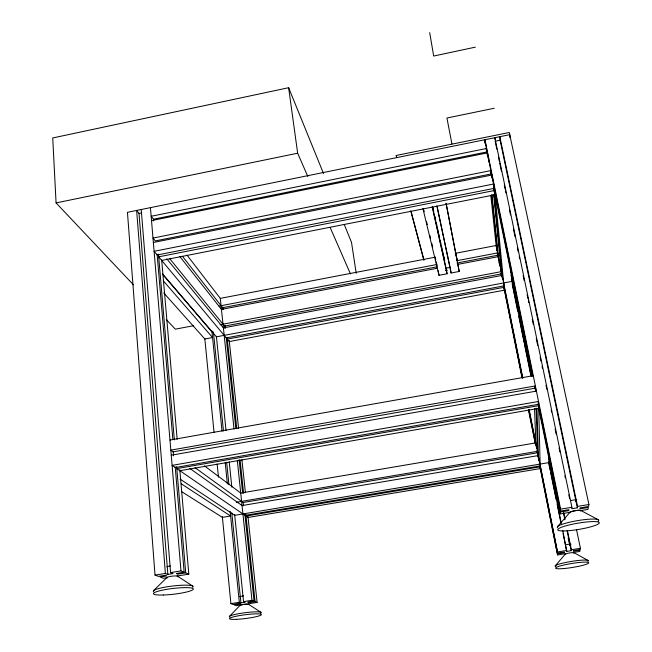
<?xml version="1.0" encoding="UTF-8"?>
<svg xmlns="http://www.w3.org/2000/svg" width="652" height="652" viewBox="0 0 652 652"><rect width="100%" height="100%" fill="white"/><g stroke="black" fill="none" stroke-linecap="round" stroke-linejoin="round"><path stroke-width="0.98" d="M548.951 456.604L548.902 462.61L234.704 515.324L180.107 479.106M565.488 553.695L557.599 554.942L539.603 463.865M557.68 553.735L564.379 552.676L564.445 552.065L557.713 553.124L529.277 410.173M570.329 512.26L560.28 513.89L560.402 512.016L538.21 403.507M560.402 512.016L568.772 510.655L568.87 509.693L560.467 511.062L560.59 509.13L484.933 139.707M567.468 530.834L571.356 549.75L571.225 550.687L566.727 551.396L562.774 530.557M495.007 139.455L494.844 137.694L571.902 507.297L571.731 508.756L577.354 507.843L577.566 506.376L499.815 136.692L500.1 140.213L577.354 507.843M576.474 529.391L580.419 548.316L580.174 549.579L573.426 550.647L573.328 551.266L580.052 550.198L579.815 551.437L573.882 552.374M396.595 157.645L396.22 155.478L509.293 132.486L588.919 504.526L588.536 506.498L580.093 507.875L579.946 508.837L588.34 507.476L587.974 509.399L580.573 510.597M555.268 565.838L565.235 554.184M557.582 526.604L569.929 512.309M229.414 616.425L240.017 605.374M153.595 590.622L166.985 577.428M475.357 47.156L433.67 56.039L429.692 32.6M323.514 173.497L288.632 87.71L52.73 137.955L56.072 202.911L133.489 284.859M494.249 108.256L446.93 118.012L451.926 143.929M56.072 202.911L297.654 153.212L307.809 176.423M141.223 209.512L170.579 572.586L173.033 573.564L167.874 574.404L165.388 573.434L136.627 210.441L139.006 213.408L141.745 212.854M500.1 140.213L495.161 141.215L496.816 149.186M484.762 139.748L486.547 148.485L151.158 216.268L153.464 219.211L153.611 220.938M153.464 219.211L486.914 151.94L486.547 148.485M151.525 220.604L487.443 152.87L492.317 178.355L492.146 176.684M491.07 170.563L152.992 238.07L155.306 240.906L491.404 173.913M153.367 242.471L491.983 175.021L494.249 188.355L157.189 254.997L154.108 251.305L493.817 183.978M493.874 187.662L494.461 190.514L158.705 256.823L226.26 337.866L503.963 285.869L495.047 194.752M161.712 260.433L494.876 194.785L494.461 190.514M186.985 255.111L220.294 298.372L435.177 257.19M455.161 253.351L496.139 245.502L522.855 378.233M219.145 306.065L436.726 264.541M456.693 260.727L497.631 252.919M182.421 256.26L222.625 307.695L437.044 266.831M456.987 263.025L497.875 255.234L491.608 195.241M437.394 268.249L221.452 309.374L179.887 256.603M457.394 264.443L498.381 256.635M432.512 207.1L446.049 268.176L450.084 267.401L451.111 273.001L459.204 271.46L457.81 264.011M445.389 270.637L447.386 270.254M422.92 208.55L439 275.299L447.068 273.767L446.049 268.176M193.342 325.747L175.331 329.162L166.268 319.562M220.107 324.72L501.396 271.615M169.504 258.371L224.565 326.098L501.624 273.856L493.67 194.712M502.154 275.388L223.392 327.899L166.757 258.803M510.752 275.723L512.399 275.413M169.976 440.059L533.263 375.682M173.188 451.844L535.439 388.144L535.365 385.943L170.824 450.133L173.188 451.844L173.53 455.878M171.248 455.202L536.417 391.102M179.879 470.711L538.715 408.388M535.854 442.871L240.735 493.067L204.386 465.838M236.342 502.276L537.558 451.314M194.956 467.606L243.163 502.513L537.607 452.749L536.107 408.201M538.413 455.561L242.047 505.561L189.797 468.397M509.954 137.711L509.766 134.671L127.45 212.307L155.021 575.121L165.388 573.434M170.579 572.586L180.979 570.899L184.157 572.212L175.201 466.865M560.59 509.13L571.902 507.297M577.566 506.376L588.919 504.526M166.121 575.145L158.412 576.392L155.021 575.121M184.157 572.212L176.415 573.467L178.02 574.11L185.722 572.863L188.819 574.143L179.797 469.774M166.798 575.936L160.082 577.028L163.391 578.267L167.083 577.664M188.819 574.143L178.632 575.798L177.042 575.162M222.332 516.588L230.898 603.63L239.325 602.293L240.938 602.929L245.136 602.261L243.538 601.625L234.63 514.534M243.538 601.625L251.99 600.288L254.06 601.144L244.883 514.257M557.794 551.894L566.832 550.459M571.356 549.75L580.419 548.316M254.06 601.144L247.76 602.138L248.803 602.562L255.079 601.568L257.1 602.407L247.947 516.441M240.042 605.097L236.366 605.684L234.198 604.869L240.458 603.882L239.382 603.467L233.106 604.461L230.898 603.63M248.795 603.719L257.1 602.407M580.818 510.459L598.291 519.758M574.094 552.733L588.063 560.467M181.965 491.836L222.405 517.386L230.604 516.017L181.272 483.817M248.542 604.298L260.947 612.309M177.54 576.205L192.772 586.107M163.733 292.903L204.842 338.999L212.568 337.549L163.269 280.784M163.236 275.071L211.998 331.941M162.413 273.775L216.431 336.823L511.91 281.403L511.119 271.338M330.156 227.483L350.466 273.905M344.215 224.402L351.501 242.308L356.212 273.318M396.22 155.478L396.742 157.434M411.021 211.24L424.004 260.148M410.719 210.775L423.792 259.969M423.727 209.789L424.199 211.761M426.563 221.598L427.272 224.549M429.864 235.372L430.573 238.322M431.754 243.245L432.7 247.181M435.063 257.018L435.772 259.977M436.237 261.941L437.182 265.877M432.912 207.434L433.784 211.387M434.876 216.317L435.748 220.27M436.188 222.242L437.06 226.195M437.492 228.167L438.364 232.12M438.804 234.092L439.676 238.037M440.108 240.017L440.98 243.962M441.42 245.943L444.688 260.751L444.02 257.051M432.178 206.717L447.068 273.767M437.296 207.181L450.084 267.401M436.824 205.804L451.111 273.001M498.478 157.156L499.31 161.134M499.725 163.13L501.388 171.101M504.289 185.046L505.121 189.023M505.536 191.02L505.952 193.008M509.481 209.944L510.516 214.924M513.417 228.868L515.08 236.839M517.362 247.793L518.193 251.778M519.228 256.758L519.644 258.746M523.173 275.682L524.208 280.662M527.118 294.606L527.949 298.592M528.364 300.58L528.772 302.577M532.301 319.504L533.344 324.492M536.246 338.437L537.696 345.405M540.19 357.361L541.021 361.338M542.057 366.326L542.472 368.315M546.001 385.25L546.832 389.228M551.184 410.149L551.6 412.137M555.129 429.073L556.164 434.053M559.074 447.997L559.905 451.983M564.885 475.887L565.3 477.883M568.821 494.811L569.652 498.796M563.784 512.92L565.015 518.886M563.434 512.79L564.868 519.774M567.126 530.744L571.225 550.687M568.177 537.957L569.204 542.945M535.439 388.144L536.131 391.559M486.237 148.363L489.098 162.307M490.728 170.278L491.747 175.266M492.154 177.254L492.969 181.24M493.377 183.236L532.733 375.544M534.974 386.506L535.993 391.485M538.218 402.341L560.467 511.062M486.914 151.94L487.802 156.309L487.623 154.589M486.017 148.126L486.889 152.649M487.297 154.638L487.704 156.635M490.557 170.571L491.575 175.543M493.857 186.439L532.505 375.633M534.95 387.581L535.765 391.559M493.849 188.876L532.179 376.4M538.283 406.286L560.28 513.89M493.874 189.887L494.876 194.785M511.527 279.512L531.282 376.302M548.756 461.893L561.348 523.589M512.203 284.19L517.696 311.11M518.715 316.098L524.208 343.017M524.615 345.014L530.72 374.924M548.617 462.659L550.247 470.638M550.655 472.635L556.148 499.554M557.158 504.534L560.826 522.488M563.059 533.45L565.3 544.42M565.708 546.417L566.727 551.396M496.474 248.632L496.873 250.629M497.476 253.62L500.084 266.603M500.491 268.6L500.891 270.596M501.29 272.593L502.7 279.578M503.703 284.565L522.374 377.418M528.805 409.366L536.653 448.421M537.232 451.298L539.261 461.363M539.807 464.085L557.713 553.124M497.191 252.935L497.557 254.769M499.049 262.161L499.448 264.158M501.258 273.147L502.056 277.141M503.727 285.437L522.333 377.989M528.764 409.945L535.789 444.892M536.995 450.882L538.34 457.981M500.964 273.155L501.364 275.152M503.637 286.448L521.975 377.712M528.381 409.57L535.186 443.425M539.489 464.852L557.599 554.942M446.123 203.269L457.117 260.295L455.732 252.894M446.041 203.318L459.204 271.46M438.16 270.637L439 275.299M288.632 87.71L297.654 153.212M485.129 141.574L485.324 143.44M490.826 195.355L496.302 247.067M484.958 141.606L485.153 143.473M229.211 340.458L238.583 428.445M241.916 459.799L245.364 492.162M227.092 337.247L236.782 428.739M240.099 460.076L243.628 493.425M245.877 514.648L255.079 601.568M223.017 307.133L223.228 309.154M224.932 325.315L225.25 328.347M226.211 337.443L235.812 428.372M239.121 459.693L242.642 493.034M222.625 307.695L222.821 309.529M224.565 326.098L224.761 327.948M243.163 502.513L243.514 505.838M220.294 298.372L234.019 429.065M237.312 460.475L251.99 600.288M491.918 194.304L498.617 258.942M216.382 336.293L226.024 430.475M229.235 461.869L231.827 487.191M213.424 331.909L223.489 431.013M226.668 462.358L228.925 484.607M231.802 512.92L240.938 602.929M211.9 330.939L222.03 431.184M225.201 462.57L227.352 483.833M230.115 511.168L239.325 602.293M494.143 194.981L502.301 276.872M204.793 338.461L214.06 432.586M217.149 463.963L218.444 477.117M161.68 260.018L177.173 439.375M158.477 254.174L174.361 439.904M176.651 466.718L185.722 572.863M157.116 254.158L172.87 439.521M150.433 207.638L180.979 570.899M139.006 213.408L167.874 574.404M534.526 408.421L535.936 444.827M537.672 454.631L537.713 456.025M537.199 451.119L537.232 452.064M536.946 408.282L538.454 456.971M538.894 459.546L538.919 460.467M570.997 544.95A4.474 0.611 -9.3 0 1 569.481 545.325M565.569 544.852A4.474 0.611 -9.3 0 1 570.785 544.061M565.716 554.428A4.482 0.579 -9.3 0 1 569.766 552.929A4.482 0.579 -9.3 0 1 573.573 553.189M555.936 566.572A16.789 2.046 -9.2 0 1 571.168 561.453A16.789 2.046 -9.2 0 1 587.868 561.348M239.765 596.694A4.287 0.579 -7.2 0 1 243.555 595.936M229.846 617.069A16.064 1.923 -7.3 0 1 245.454 612.668A16.064 1.923 -7.3 0 1 260.58 613.239M576.572 501.282A5.591 0.954 -9.8 0 1 575.618 501.543M570.769 500.622A5.591 0.954 -9.8 0 1 576.784 499.75M557.672 527.745A21.019 3.187 -9.6 0 1 578.642 520.443A21.019 3.187 -9.6 0 1 598.088 521.274M580.736 510.981A5.664 0.913 -9.7 0 0 575.26 510.679A5.664 0.913 -9.7 0 0 570.174 512.782A5.607 0.905 -9.7 0 1 574.999 510.744A5.607 0.905 -9.7 0 1 580.818 510.883M166.741 566.816A5.338 0.872 -6.5 0 1 170.319 565.96M153.766 591.763A20.049 2.934 -6.7 0 1 173.057 585.961A20.049 2.934 -6.7 0 1 192.699 587.273M167.393 577.851A5.355 0.831 -6.6 0 1 172.242 576.14A5.355 0.831 -6.6 0 1 177.238 576.727M504.102 287.312L227.287 339.105L229.325 341.55L504.387 290.173L504.102 287.312M538.544 401.469L172.104 465.373L175.258 467.533L538.609 404.273L538.544 401.469M538.65 405.658L176.814 468.601L244.997 515.365L540.174 465.903L538.65 405.658M540.198 466.799L246.024 516.074L248.062 517.468L540.239 468.584L540.198 466.799M563.434 568.585A16.797 2.021 -9.2 0 0 588.74 562.88A16.797 2.021 -9.2 0 0 564.314 564.909A16.797 2.021 -9.2 0 0 563.434 568.585M236.423 619.343A16.08 1.899 -7.3 0 0 261.362 614.763A16.08 1.899 -7.3 0 0 238.616 615.757A16.08 1.899 -7.3 0 0 236.423 619.343M244.296 604.355A4.336 0.554 -7.3 0 0 240.384 605.635A4.295 0.546 -7.3 0 1 244.288 604.355A4.336 0.554 -7.3 0 1 248.184 604.665A4.295 0.546 -7.3 0 0 244.288 604.355M567.362 530.801A21.035 3.146 -9.6 0 0 599.269 523.01A21.035 3.146 -9.6 0 0 569 525.007A21.035 3.146 -9.6 0 0 567.362 530.801M163.212 595.015A20.065 2.893 -6.7 0 0 193.334 589.098A20.065 2.893 -6.7 0 0 163.66 589.913A20.065 2.893 -6.7 0 0 163.212 595.015"/></g></svg>
